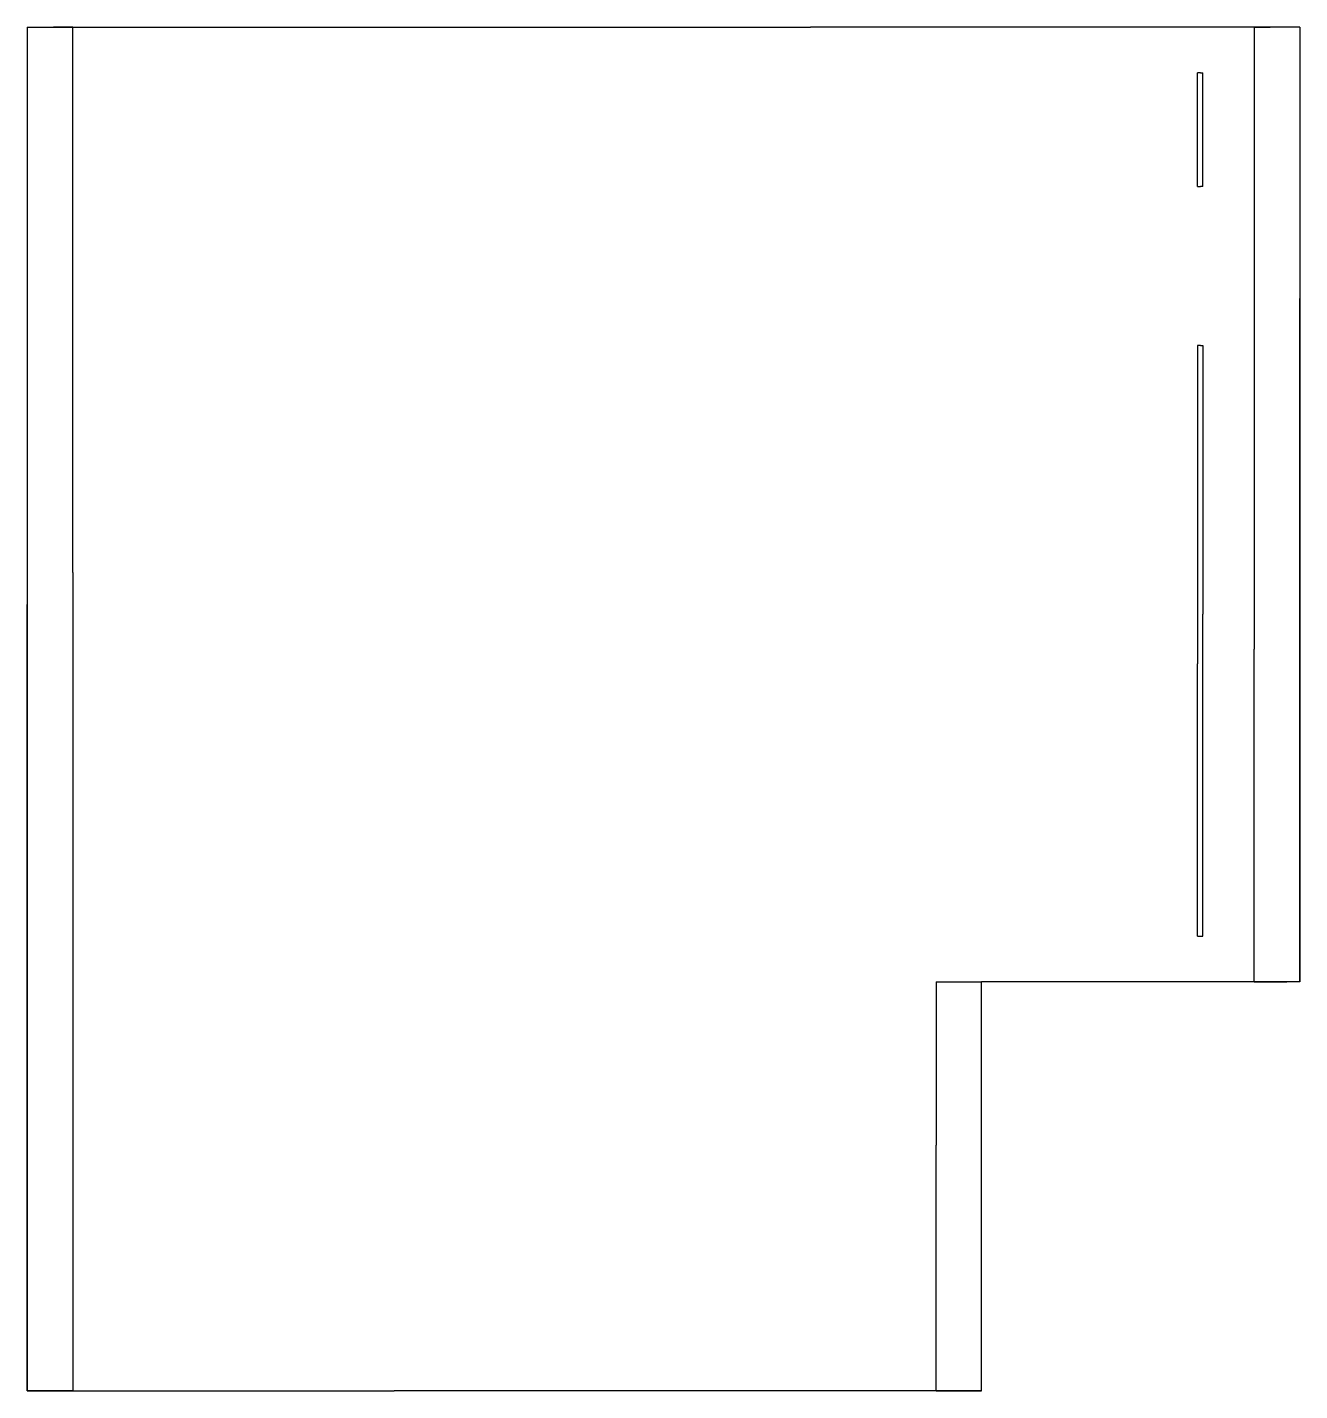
# Model space of a CAD drawing. Header units: metres. Extents: x 3 to 8.6, y 3 to 9.
import ezdxf

# ---------------------------------------------------------------- set-up
doc = ezdxf.new("R2010")
doc.units = ezdxf.units.M

msp = doc.modelspace()

# ---------------------------------------------------------------- linework, layer by layer
at = {"layer": 'IFCSPATIALZONE'}
for p, q in [((3, 9), (6.4462, 9)), ((3, 9), (3, 5.3077)), ((8.6, 9), (6.4462, 9)), ((8.6, 9), (8.6, 6.48)), ((8.6, 6.48), (8.6, 4.8)), ((3, 5.3077), (3, 3)), ((7.2, 3.6923), (7.2, 4.8)), ((8.04, 4.8), (7.2, 4.8)), ((8.6, 4.8), (8.04, 4.8)), ((7.2, 3), (7.2, 3.6923)), ((3, 3), (4.6154, 3)), ((7.2, 3), (4.6154, 3))]:
    msp.add_line(p, q, dxfattribs=at)
at = {"layer": 'IFCWALL'}
for p, q in [((3, 9), (3.1153, 9)), ((3, 9), (3, 6.4604)), ((3.2, 9), (3.1153, 9)), ((3.2, 6.6005), (3.2, 9)), ((8.4, 9), (8.4, 6.2638)), ((8.4, 9), (8.4697, 9)), ((8.6, 9), (8.4697, 9)), ((8.6, 9), (8.6, 7.8063)), ((8.15, 8.5304), (8.15, 8.8)), ((8.1631, 8.8), (8.15, 8.8)), ((8.1631, 8.8), (8.174, 8.8)), ((8.174, 8.5725), (8.174, 8.8)), ((8.15, 8.3), (8.15, 8.5304)), ((8.174, 8.3), (8.174, 8.5725)), ((8.15, 8.3), (8.1631, 8.3)), ((8.174, 8.3), (8.1631, 8.3)), ((8.6, 4.8), (8.6, 7.8063)), ((8.15, 7.6), (8.15, 6.1982)), ((8.1631, 7.6), (8.15, 7.6)), ((8.1631, 7.6), (8.174, 7.6)), ((8.174, 7.6), (8.174, 6.4171)), ((3.2, 6.6005), (3.2, 3)), ((3, 3), (3, 6.4604)), ((8.174, 5), (8.174, 6.4171)), ((8.4, 4.8), (8.4, 6.2638)), ((8.15, 5), (8.15, 6.1982)), ((8.15, 5), (8.1631, 5)), ((8.1631, 5), (8.174, 5)), ((7, 4.8), (7, 4.0801)), ((7, 4.8), (7.0847, 4.8)), ((7.0847, 4.8), (7.2, 4.8)), ((7.2, 3.7619), (7.2, 4.8)), ((8.4, 4.8), (8.5432, 4.8)), ((8.6, 4.8), (8.5432, 4.8)), ((7, 3), (7, 4.0801)), ((7.2, 3), (7.2, 3.7619)), ((3.1153, 3), (3, 3)), ((3.2, 3), (3.1153, 3)), ((7, 3), (7.12, 3)), ((7.12, 3), (7.2, 3))]:
    msp.add_line(p, q, dxfattribs=at)

doc.saveas('drawing.dxf')
